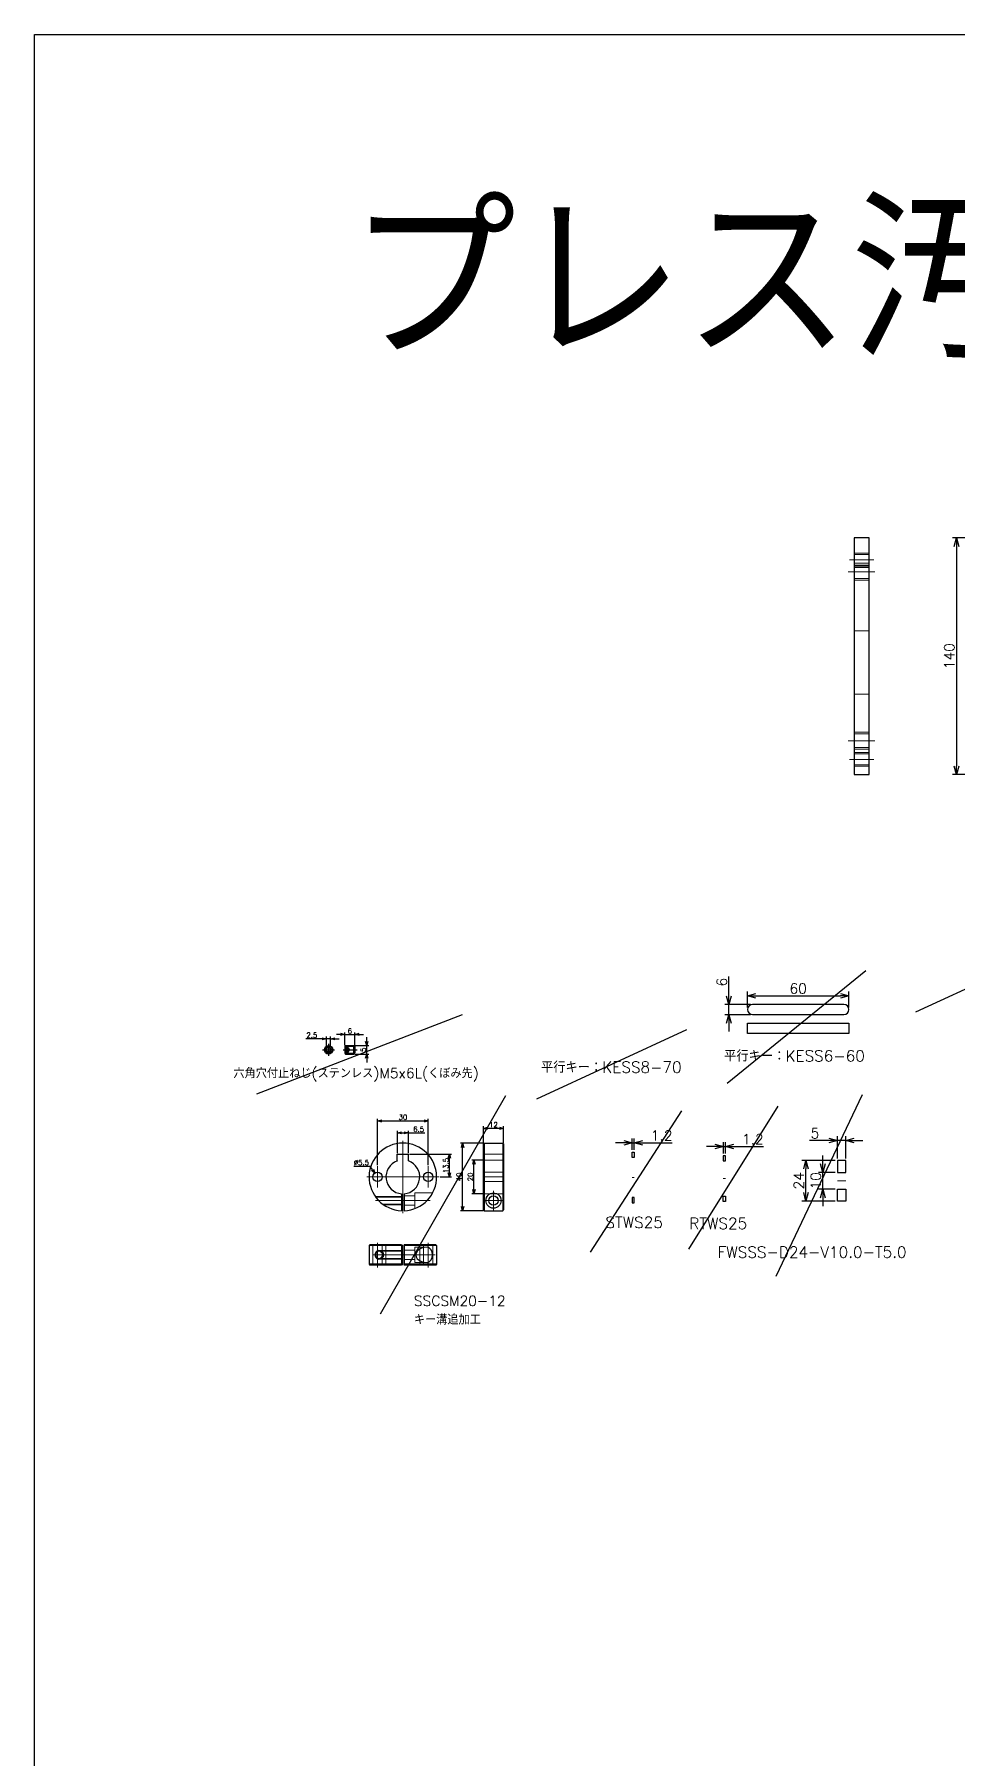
# Model space of a CAD drawing. Header units: millimetres. Extents: x 0 to 49006, y -7876 to 6995.
# Drawn here: x 23240 to 23785, y -1667 to -647 of the extents above; entities that cross this region are included whole.
import ezdxf

# ---------------------------------------------------------------- set-up
doc = ezdxf.new("R2010")
doc.units = ezdxf.units.MM
doc.header["$LTSCALE"] = 3.2
doc.header["$PDMODE"] = 99
doc.header["$PDSIZE"] = 1
doc.linetypes.add('CENTER2', pattern=[28.575, 19.05, -3.175, 3.175, -3.175])
doc.linetypes.add('HIDDEN', pattern=[9.525, 6.35, -3.175])
for name, color, linetype, lineweight in [('04_HIDDEN', 2, 'HIDDEN', 13), ('05_CENTER', 4, 'CENTER2', 13), ('07_TEXT', 3, 'Continuous', 13), ('08_DIM', 3, 'Continuous', 13)]:
    doc.layers.add(name, color=color, linetype=linetype, lineweight=lineweight)
doc.layers.add('10_DRAFT', color=8, linetype='Continuous', lineweight=0, plot=False)
doc.styles.add('KSS_TXT', font='txt.shx', dxfattribs={"bigfont": 'extfont2.shx'})
doc.dimstyles.new('KSS_DIM', dxfattribs={"dimscale": 12, "dimtxt": 3, "dimasz": 2.5, "dimexe": 1.25, "dimexo": 0.625, "dimtad": 1, "dimdsep": 46, "dimtxsty": 'KSS_TXT', "dimblk": 'OPEN30', "dimcen": 0, "dimazin": 2, "dimtfac": 0.75, "dimtmove": 0, "dimatfit": 3, "dimldrblk": 'OPEN30', "dimfxl": 1.25, "dimtolj": 1, "dimarcsym": 0})
doc.dimstyles.new('KSS_DIM$3', dxfattribs={"dimscale": 12, "dimtxt": 3, "dimasz": 2.5, "dimexe": 1.25, "dimexo": 0.625, "dimtad": 1, "dimtih": 1, "dimtoh": 1, "dimdsep": 46, "dimtxsty": 'KSS_TXT', "dimblk": 'OPEN30', "dimcen": 0, "dimazin": 2, "dimtfac": 0.75, "dimtofl": 0, "dimtmove": 0, "dimatfit": 3, "dimldrblk": 'OPEN30', "dimfxl": 1.25, "dimtolj": 1, "dimarcsym": 0})

# ---------------------------------------------------------------- blocks, each defined once
blk = doc.blocks.new('STWS25a_1_1')
at = {"color": 0}
for points in [[(0, 11.9), (-1.2, 11.9), (-1.2, 15), (0, 15)], [(0, -11.9), (-1.2, -11.9), (-1.2, -15), (0, -15)]]:
    blk.add_lwpolyline(points, close=True, dxfattribs=at)
at = {"layer": '10_DRAFT'}
blk.add_line((-1.2, 0), (0, 0), dxfattribs=at)
blk = doc.blocks.new('SCSM 20-12a_1_1')
at = {"color": 0}
for p, q in [((-3.3, 9.5), (-3.3, 13.5)), ((-3.3, 13.5), (3.2, 13.5)), ((3.2, 13.5), (3.2, 9.5)), ((-0.8, -10), (-0.8, -20)), ((0.8, -10), (0.8, -20))]:
    blk.add_line(p, q, dxfattribs=at)
for centre in [(-15, 0), (15, 0)]:
    blk.add_circle(centre, 2.75, dxfattribs=at)
for radius, start, end in [(20, 272.1491, 267.8509), (10, 108.9656, 265.6988), (10, 274.3012, 71.0344)]:
    blk.add_arc((0, 0), radius, start, end, dxfattribs=at)
at = {"layer": '04_HIDDEN', "color": 0}
for p, q in [((7, -9.5), (17.6, -9.5)), ((7, -9.5), (7, -18.5)), ((-16.4, -11.5), (-0.8, -11.5)), ((-16.1, -11.9), (-0.8, -11.9)), ((-11.9, -16.1), (-0.8, -16.1)), ((-11.3, -16.5), (-0.8, -16.5)), ((0.8, -11.2), (7, -11.2)), ((0.8, -16.8), (7, -16.8)), ((7, -18.5), (7.6, -18.5))]:
    blk.add_line(p, q, dxfattribs=at)
at = {"layer": '05_CENTER', "color": 0}
for p, q in [((0, 21.4), (0, -21.4)), ((-21.4, 0), (21.4, 0)), ((-15, 6.3), (-15, -6.3)), ((15, 6.3), (15, -6.3)), ((-16.2, -14), (16.2, -14))]:
    blk.add_line(p, q, dxfattribs=at)
blk = doc.blocks.new('SCSM 20-12c_1_1')
at = {"color": 0}
for p, q in [((-20, -0.5), (-19.5, 0)), ((-0.8, 0), (-19.5, 0)), ((-0.8, 0), (-0.8, -12)), ((19.5, 0), (0.7, 0)), ((0.7, 0), (0.7, -12)), ((19.5, 0), (20, -0.5)), ((-20, -0.5), (-20, -11.5)), ((-0.8, -0.5), (-20, -0.5)), ((20, -0.5), (0.7, -0.5)), ((20, -0.5), (20, -11.5)), ((-20, -11.5), (-19.5, -12)), ((-0.8, -11.5), (-20, -11.5)), ((-0.8, -12), (-19.5, -12)), ((20, -11.5), (0.7, -11.5)), ((19.5, -12), (0.7, -12)), ((20, -11.5), (19.5, -12))]:
    blk.add_line(p, q, dxfattribs=at)
for centre, major_axis, ratio, start_param, end_param in [((-14.3, -6), (0, 2.5), 0.832084, 6.283185, 9.424778), ((-14.3, -6), (0, 2.1), 0.853169, 6.283185, 9.424778), ((-14.3, -6), (-2.98, 0), 0.838869, 7.853982, 10.995574), ((-14.3, -6), (-2.42, 0), 0.868716, 7.853982, 10.995574), ((14.3, -6), (-6.68, 0), 0.673298, 4.712389, 7.853982), ((14.3, -6), (0, 4.5), 0.73708, 3.141593, 6.283185)]:
    blk.add_ellipse(centre, major_axis=major_axis, ratio=ratio, start_param=start_param, end_param=end_param, dxfattribs=at)
at = {"layer": '04_HIDDEN', "color": 0}
for p, q in [((-17.8, 0), (-17.8, -12)), ((-12.2, 0), (-12.2, -12)), ((-10.5, 0), (-10, -0.5)), ((10, -0.5), (10.5, 0)), ((12.2, 0), (12.2, -12)), ((17.7, 0), (17.7, -12)), ((-14.3, -3.5), (-0.8, -3.5)), ((-14.3, -3.9), (-0.8, -3.9)), ((-14.3, -8.1), (-0.8, -8.1)), ((-14.3, -8.5), (-0.8, -8.5)), ((-10, -0.5), (-10, -11.5)), ((0.7, -3.3), (7, -3.3)), ((0.7, -8.8), (7, -8.8)), ((7, -1.5), (14.3, -1.5)), ((7, -1.5), (7, -10.5)), ((10, -0.5), (10, -11.5)), ((-10, -11.5), (-10.5, -12)), ((-10.2, -11.8), (-10.2, -11.8)), ((-10.1, -11.6), (-10.1, -11.6)), ((7, -10.5), (14.3, -10.5)), ((10.5, -12), (10, -11.5))]:
    blk.add_line(p, q, dxfattribs=at)
at = {"layer": '05_CENTER', "color": 0}
for p, q in [((-15, 1.1), (-15, -13.5)), ((15, 1.1), (15, -13.5)), ((-17.4, -6), (19.1, -6))]:
    blk.add_line(p, q, dxfattribs=at)
at = {"layer": '10_DRAFT'}
blk.add_line((0, 0), (0, -12), dxfattribs=at)
blk = doc.blocks.new('_Open30')
at = {"color": 0, "linetype": 'ByBlock', "lineweight": -2}
for p, q in [((-1, 0.27), (0, 0)), ((0, 0), (-1, -0.27)), ((0, 0), (-1, 0))]:
    blk.add_line(p, q, dxfattribs=at)
blk = doc.blocks.new('*D937')
at = {"layer": '08_DIM', "color": 0, "lineweight": -2, "transparency": 16777216}
for p, q in [((23454.4, -1309.1), (23454.4, -1295.9)), ((23456.9, -1297.1), (23458.4, -1297.1)), ((23460.9, -1309.1), (23460.9, -1295.9)), ((23460.9, -1297.1), (23470.7, -1297.1))]:
    blk.add_line(p, q, dxfattribs=at)
at = {"layer": 'Defpoints', "color": 0, "transparency": 16777216}
for p in [(23460.9, -1297.1), (23454.4, -1309.7), (23460.9, -1309.7)]:
    blk.add_point(p, dxfattribs=at)
at = {"layer": '08_DIM', "color": 0, "lineweight": -2, "transparency": 16777216, "xscale": 2.5, "yscale": 2.5, "zscale": 2.5, "rotation": 180}
blk.add_blockref('_Open30', (23454.4, -1297.1), dxfattribs=at)
at = {"layer": '08_DIM', "color": 0, "lineweight": -2, "transparency": 16777216, "xscale": 2.5, "yscale": 2.5, "zscale": 2.5}
blk.add_blockref('_Open30', (23460.9, -1297.1), dxfattribs=at)
at = {"layer": '08_DIM', "color": 0, "transparency": 16777216, "insert": (23467, -1295), "char_height": 3, "attachment_point": 5, "style": 'KSS_TXT'}
blk.add_mtext('\\A1;6.5', dxfattribs=at)
blk = doc.blocks.new('*D938')
at = {"layer": '08_DIM', "color": 0, "lineweight": -2, "transparency": 16777216}
for p, q in [((23505.1, -1313.2), (23498.5, -1313.2)), ((23499.7, -1330.7), (23499.7, -1315.7)), ((23505.1, -1333.2), (23498.5, -1333.2))]:
    blk.add_line(p, q, dxfattribs=at)
at = {"layer": 'Defpoints', "color": 0, "transparency": 16777216}
for p in [(23499.7, -1313.2), (23505.8, -1313.2), (23505.8, -1333.2)]:
    blk.add_point(p, dxfattribs=at)
at = {"layer": '08_DIM', "color": 0, "lineweight": -2, "transparency": 16777216, "xscale": 2.5, "yscale": 2.5, "zscale": 2.5}
for p, rotation in [((23499.7, -1313.2), 90), ((23499.7, -1333.2), 270)]:
    blk.add_blockref('_Open30', p, dxfattribs=dict(at, rotation=rotation))
at = {"layer": '08_DIM', "color": 0, "transparency": 16777216, "insert": (23497.6, -1323.2), "char_height": 3, "attachment_point": 5, "rotation": 90, "style": 'KSS_TXT'}
blk.add_mtext('\\A1;20', dxfattribs=at)
blk = doc.blocks.new('*D939')
at = {"layer": '08_DIM', "color": 0, "lineweight": -2, "transparency": 16777216}
for p, q in [((23505.1, -1303.2), (23491.7, -1303.2)), ((23493, -1340.7), (23493, -1305.7)), ((23505.1, -1343.2), (23491.7, -1343.2))]:
    blk.add_line(p, q, dxfattribs=at)
at = {"layer": 'Defpoints', "color": 0, "transparency": 16777216}
for p in [(23493, -1303.2), (23505.8, -1303.2), (23505.8, -1343.2)]:
    blk.add_point(p, dxfattribs=at)
at = {"layer": '08_DIM', "color": 0, "lineweight": -2, "transparency": 16777216, "xscale": 2.5, "yscale": 2.5, "zscale": 2.5}
for p, rotation in [((23493, -1303.2), 90), ((23493, -1343.2), 270)]:
    blk.add_blockref('_Open30', p, dxfattribs=dict(at, rotation=rotation))
at = {"layer": '08_DIM', "color": 0, "transparency": 16777216, "insert": (23490.9, -1323.2), "char_height": 3, "attachment_point": 5, "rotation": 90, "style": 'KSS_TXT'}
blk.add_mtext('\\A1;40', dxfattribs=at)
blk = doc.blocks.new('*D940')
at = {"layer": '08_DIM', "color": 0, "lineweight": -2, "transparency": 16777216}
for p, q in [((23505.3, -1303.1), (23505.3, -1293.2)), ((23514.8, -1294.5), (23507.8, -1294.5)), ((23517.3, -1303.1), (23517.3, -1293.2))]:
    blk.add_line(p, q, dxfattribs=at)
at = {"layer": 'Defpoints', "color": 0, "transparency": 16777216}
for p in [(23505.3, -1294.5), (23505.3, -1303.7), (23517.3, -1303.7)]:
    blk.add_point(p, dxfattribs=at)
at = {"layer": '08_DIM', "color": 0, "lineweight": -2, "transparency": 16777216, "xscale": 2.5, "yscale": 2.5, "zscale": 2.5, "rotation": 180}
blk.add_blockref('_Open30', (23505.3, -1294.5), dxfattribs=at)
at = {"layer": '08_DIM', "color": 0, "lineweight": -2, "transparency": 16777216, "xscale": 2.5, "yscale": 2.5, "zscale": 2.5}
blk.add_blockref('_Open30', (23517.3, -1294.5), dxfattribs=at)
at = {"layer": '08_DIM', "color": 0, "transparency": 16777216, "insert": (23511.3, -1292.3), "char_height": 3, "attachment_point": 5, "style": 'KSS_TXT'}
blk.add_mtext('\\A1;12', dxfattribs=at)
blk = doc.blocks.new('*D941')
at = {"layer": '08_DIM', "color": 0, "lineweight": -2, "transparency": 16777216}
for p in [(23428.6, -1316.9), (23439.6, -1318.9)]:
    blk.add_line(p, (23438.2, -1316.9), dxfattribs=at)
at = {"layer": 'Defpoints', "color": 0, "transparency": 16777216}
for p in [(23441.1, -1321), (23444.2, -1325.5)]:
    blk.add_point(p, dxfattribs=at)
at = {"layer": '08_DIM', "color": 0, "lineweight": -2, "transparency": 16777216, "xscale": 2.5, "yscale": 2.5, "zscale": 2.5, "rotation": 304.9963111669105}
blk.add_blockref('_Open30', (23441.1, -1321), dxfattribs=at)
at = {"layer": '08_DIM', "color": 0, "transparency": 16777216, "insert": (23433.1, -1314.7), "char_height": 3, "attachment_point": 5, "style": 'KSS_TXT'}
blk.add_mtext('\\A1;%%C5.5', dxfattribs=at)
blk = doc.blocks.new('*D942')
at = {"layer": '08_DIM', "color": 0, "lineweight": -2, "transparency": 16777216}
for p, q in [((23442.7, -1316.3), (23442.7, -1288.8)), ((23445.2, -1290.1), (23470.2, -1290.1)), ((23472.7, -1316.3), (23472.7, -1288.8))]:
    blk.add_line(p, q, dxfattribs=at)
at = {"layer": 'Defpoints', "color": 0, "transparency": 16777216}
for p in [(23472.7, -1290.1), (23442.7, -1316.9), (23472.7, -1316.9)]:
    blk.add_point(p, dxfattribs=at)
at = {"layer": '08_DIM', "color": 0, "lineweight": -2, "transparency": 16777216, "xscale": 2.5, "yscale": 2.5, "zscale": 2.5, "rotation": 180}
blk.add_blockref('_Open30', (23442.7, -1290.1), dxfattribs=at)
at = {"layer": '08_DIM', "color": 0, "lineweight": -2, "transparency": 16777216, "xscale": 2.5, "yscale": 2.5, "zscale": 2.5}
blk.add_blockref('_Open30', (23472.7, -1290.1), dxfattribs=at)
at = {"layer": '08_DIM', "color": 0, "transparency": 16777216, "insert": (23457.7, -1287.9), "char_height": 3, "attachment_point": 5, "style": 'KSS_TXT'}
blk.add_mtext('\\A1;30', dxfattribs=at)
blk = doc.blocks.new('*D943')
at = {"layer": '08_DIM', "color": 0, "lineweight": -2, "transparency": 16777216}
for p, q in [((23461.5, -1309.7), (23486.5, -1309.7)), ((23485.2, -1320.7), (23485.2, -1312.2)), ((23479.7, -1323.2), (23486.5, -1323.2))]:
    blk.add_line(p, q, dxfattribs=at)
at = {"layer": 'Defpoints', "color": 0, "transparency": 16777216}
for p in [(23460.9, -1309.7), (23485.2, -1309.7), (23479, -1323.2)]:
    blk.add_point(p, dxfattribs=at)
at = {"layer": '08_DIM', "color": 0, "lineweight": -2, "transparency": 16777216, "xscale": 2.5, "yscale": 2.5, "zscale": 2.5}
for p, rotation in [((23485.2, -1309.7), 90), ((23485.2, -1323.2), 270)]:
    blk.add_blockref('_Open30', p, dxfattribs=dict(at, rotation=rotation))
at = {"layer": '08_DIM', "color": 0, "transparency": 16777216, "insert": (23483.1, -1316.5), "char_height": 3, "attachment_point": 5, "rotation": 90, "style": 'KSS_TXT'}
blk.add_mtext('\\A1;13.5', dxfattribs=at)
blk = doc.blocks.new('SCSM 20-12b_1_1')
at = {"color": 0}
for p, q in [((0, 19.5), (0.5, 20)), ((0, 19.5), (0, -19.5)), ((0.5, 20), (0.5, -20)), ((0.5, 20), (11.5, 20)), ((11.5, 20), (11.5, -20)), ((11.5, 20), (12, 19.5)), ((12, 19.5), (12, -19.5)), ((0.5, -20), (0, -19.5)), ((0.5, -20), (11.5, -20)), ((11.5, -20), (12, -19.5))]:
    blk.add_line(p, q, dxfattribs=at)
for radius in [4.5, 2.75]:
    blk.add_circle((6, -14), radius, dxfattribs=at)
at = {"layer": '04_HIDDEN', "color": 0}
for p, q in [((0, 13.5), (12, 13.5)), ((0.5, 10), (0, 10.5)), ((12, 10.5), (11.5, 10)), ((0, 2.8), (12, 2.8)), ((0.5, 10), (11.5, 10)), ((0, -2.8), (12, -2.8)), ((0, -10.5), (0.5, -10)), ((0.5, -10), (11.5, -10)), ((11.5, -10), (12, -10.5)), ((11.6, -10.1), (11.6, -10.1)), ((11.8, -10.2), (11.8, -10.2))]:
    blk.add_line(p, q, dxfattribs=at)
at = {"layer": '05_CENTER', "color": 0}
for p, q in [((6, -8.2), (6, -19.8)), ((0.2, -14), (11.8, -14))]:
    blk.add_line(p, q, dxfattribs=at)
at = {"layer": '10_DRAFT'}
blk.add_line((0, 0), (12, 0), dxfattribs=at)
blk = doc.blocks.new('*D960')
at = {"layer": '08_DIM', "color": 0, "lineweight": -2, "transparency": 16777216}
for p, q in [((23588.4, -1303), (23583.4, -1303)), ((23593.4, -1307.2), (23593.4, -1300.5)), ((23593.4, -1303), (23594.6, -1303)), ((23594.6, -1307.2), (23594.6, -1300.5)), ((23599.6, -1303), (23617.1, -1303))]:
    blk.add_line(p, q, dxfattribs=at)
at = {"layer": 'Defpoints', "color": 0, "transparency": 16777216}
for p in [(23594.6, -1303), (23593.4, -1308.5), (23594.6, -1308.5)]:
    blk.add_point(p, dxfattribs=at)
at = {"layer": '08_DIM', "color": 0, "lineweight": -2, "transparency": 16777216, "xscale": 5, "yscale": 5, "zscale": 5}
blk.add_blockref('_Open30', (23593.4, -1303), dxfattribs=at)
at = {"layer": '08_DIM', "color": 0, "lineweight": -2, "transparency": 16777216, "xscale": 5, "yscale": 5, "zscale": 5, "rotation": 180}
blk.add_blockref('_Open30', (23594.6, -1303), dxfattribs=at)
at = {"layer": '08_DIM', "color": 0, "transparency": 16777216, "insert": (23610.8, -1298.7), "char_height": 6, "attachment_point": 5, "style": 'KSS_TXT'}
blk.add_mtext('\\A1;1.2', dxfattribs=at)
blk = doc.blocks.new('A$C55D113C0_1_1')
at = {"color": 0}
blk.add_lwpolyline([(-130, 0), (10, 0), (10, 9), (-130, 9)], close=True, dxfattribs=at)
at = {"layer": '04_HIDDEN', "color": 8}
for p, q in [((-121, 9), (-121, 0)), ((-120.3, 9), (-120.3, 0)), ((-113.8, 9), (-113.8, 0)), ((-113, 9), (-113, 0)), ((-3, 9), (-3, 0)), ((-2.3, 9), (-2.3, 0)), ((4.2, 9), (4.2, 0)), ((5, 9), (5, 0))]:
    blk.add_line(p, q, dxfattribs=at)
at = {"layer": '04_HIDDEN'}
for p, q in [((-115, 9), (-115, 0)), ((-114, 9), (-114, 0)), ((-106, 9), (-106, 0)), ((-105, 9), (-105, 0)), ((-15, 9), (-15, 0)), ((-14, 9), (-14, 0)), ((-6, 9), (-6, 0)), ((-5, 9), (-5, 0))]:
    blk.add_line(p, q, dxfattribs=at)
at = {"layer": '04_HIDDEN', "color": 9}
for p, q in [((-112.5, 0), (-112.5, 9)), ((-37.5, 0), (-37.5, 9))]:
    blk.add_line(p, q, dxfattribs=at)
at = {"layer": '05_CENTER', "color": 8}
for p, q in [((-117, 11.7), (-117, -2.7)), ((1, 11.7), (1, -2.7))]:
    blk.add_line(p, q, dxfattribs=at)
at = {"layer": '05_CENTER'}
for p, q in [((-110, 12.4), (-110, -3.4)), ((-10, 12.4), (-10, -3.4))]:
    blk.add_line(p, q, dxfattribs=at)
at = {"layer": '10_DRAFT'}
blk.add_line((-75, 0), (-75, 9), dxfattribs=at)
blk = doc.blocks.new('*D969')
at = {"layer": '08_DIM', "color": 0, "lineweight": -2, "transparency": 16777216}
for p, q in [((23825.2, -945.1), (23782.8, -945.1)), ((23785.3, -950.1), (23785.3, -1080.1)), ((23825.2, -1085.1), (23782.8, -1085.1))]:
    blk.add_line(p, q, dxfattribs=at)
at = {"layer": 'Defpoints', "color": 0, "transparency": 16777216}
for p in [(23826.5, -945.1), (23785.3, -1085.1), (23826.5, -1085.1)]:
    blk.add_point(p, dxfattribs=at)
at = {"layer": '08_DIM', "color": 0, "lineweight": -2, "transparency": 16777216, "xscale": 5, "yscale": 5, "zscale": 5}
for p, rotation in [((23785.3, -945.1), 90), ((23785.3, -1085.1), 270)]:
    blk.add_blockref('_Open30', p, dxfattribs=dict(at, rotation=rotation))
at = {"layer": '08_DIM', "color": 0, "transparency": 16777216, "insert": (23781, -1015.1), "char_height": 6, "attachment_point": 5, "rotation": 90, "style": 'KSS_TXT'}
blk.add_mtext('\\A1;140', dxfattribs=at)
blk = doc.blocks.new('*D984')
at = {"layer": '08_DIM', "color": 0, "lineweight": -2, "transparency": 16777216}
for p, q in [((23661.6, -1222.9), (23661.6, -1213.5)), ((23666.6, -1216), (23716.6, -1216)), ((23721.6, -1222.9), (23721.6, -1213.5))]:
    blk.add_line(p, q, dxfattribs=at)
at = {"layer": 'Defpoints', "color": 0, "transparency": 16777216}
for p in [(23721.6, -1216), (23661.6, -1224.2), (23721.6, -1224.2)]:
    blk.add_point(p, dxfattribs=at)
at = {"layer": '08_DIM', "color": 0, "lineweight": -2, "transparency": 16777216, "xscale": 5, "yscale": 5, "zscale": 5, "rotation": 180}
blk.add_blockref('_Open30', (23661.6, -1216), dxfattribs=at)
at = {"layer": '08_DIM', "color": 0, "lineweight": -2, "transparency": 16777216, "xscale": 5, "yscale": 5, "zscale": 5}
blk.add_blockref('_Open30', (23721.6, -1216), dxfattribs=at)
at = {"layer": '08_DIM', "color": 0, "transparency": 16777216, "insert": (23691.6, -1211.7), "char_height": 6, "attachment_point": 5, "style": 'KSS_TXT'}
blk.add_mtext('\\A1;60', dxfattribs=at)
blk = doc.blocks.new('KESS6-60a_1_1')
at = {"color": 0}
blk.add_lwpolyline([(3, -3), (57, -3, 1), (57, 3), (3, 3, 1)], format="xyb", close=True, dxfattribs=at)
blk = doc.blocks.new('KESS6-60b_1_1')
at = {"color": 0}
blk.add_lwpolyline([(0, 6), (60, 6), (60, 0), (0, 0)], close=True, dxfattribs=at)
blk = doc.blocks.new('*D996')
at = {"layer": '08_DIM', "color": 0, "lineweight": -2, "transparency": 16777216}
for p, q in [((23420.8, -1238.9), (23418.3, -1238.9)), ((23423.3, -1245.3), (23423.3, -1237.7)), ((23423.3, -1238.9), (23429.3, -1238.9)), ((23429.3, -1245.6), (23429.3, -1237.7)), ((23431.8, -1238.9), (23434.3, -1238.9))]:
    blk.add_line(p, q, dxfattribs=at)
at = {"layer": 'Defpoints', "color": 0, "transparency": 16777216}
for p in [(23429.3, -1238.9), (23423.3, -1245.9), (23429.3, -1246.3)]:
    blk.add_point(p, dxfattribs=at)
at = {"layer": '08_DIM', "color": 0, "lineweight": -2, "transparency": 16777216, "xscale": 2.5, "yscale": 2.5, "zscale": 2.5}
blk.add_blockref('_Open30', (23423.3, -1238.9), dxfattribs=at)
at = {"layer": '08_DIM', "color": 0, "lineweight": -2, "transparency": 16777216, "xscale": 2.5, "yscale": 2.5, "zscale": 2.5, "rotation": 180}
blk.add_blockref('_Open30', (23429.3, -1238.9), dxfattribs=at)
at = {"layer": '08_DIM', "color": 0, "transparency": 16777216, "insert": (23426.3, -1236.8), "char_height": 3, "attachment_point": 5, "style": 'KSS_TXT'}
blk.add_mtext('\\A1;6', dxfattribs=at)
blk = doc.blocks.new('*D997')
at = {"layer": '08_DIM', "color": 0, "lineweight": -2, "transparency": 16777216}
for p, q in [((23436.3, -1243), (23436.3, -1240.5)), ((23429.2, -1245.5), (23437.5, -1245.5)), ((23429.2, -1250.5), (23437.5, -1250.5)), ((23436.3, -1250.5), (23436.3, -1245.5)), ((23436.3, -1253), (23436.3, -1255.5))]:
    blk.add_line(p, q, dxfattribs=at)
at = {"layer": 'Defpoints', "color": 0, "transparency": 16777216}
for p in [(23428.6, -1245.5), (23428.6, -1250.5), (23436.3, -1245.5)]:
    blk.add_point(p, dxfattribs=at)
at = {"layer": '08_DIM', "color": 0, "lineweight": -2, "transparency": 16777216, "xscale": 2.5, "yscale": 2.5, "zscale": 2.5}
for p, rotation in [((23436.3, -1245.5), 270), ((23436.3, -1250.5), 90)]:
    blk.add_blockref('_Open30', p, dxfattribs=dict(at, rotation=rotation))
at = {"layer": '08_DIM', "color": 0, "transparency": 16777216, "insert": (23434.2, -1248), "char_height": 3, "attachment_point": 5, "rotation": 90, "style": 'KSS_TXT'}
blk.add_mtext('\\A1;5', dxfattribs=at)
blk = doc.blocks.new('*D998')
at = {"layer": '08_DIM', "color": 0, "lineweight": -2, "transparency": 16777216}
for p, q in [((23409.9, -1241.5), (23400.2, -1241.5)), ((23412.4, -1246.6), (23412.4, -1240.2)), ((23414.9, -1241.5), (23412.4, -1241.5)), ((23414.9, -1246.6), (23414.9, -1240.2)), ((23417.4, -1241.5), (23419.9, -1241.5))]:
    blk.add_line(p, q, dxfattribs=at)
at = {"layer": 'Defpoints', "color": 0, "transparency": 16777216}
for p in [(23412.4, -1241.5), (23412.4, -1247.2), (23414.9, -1247.2)]:
    blk.add_point(p, dxfattribs=at)
at = {"layer": '08_DIM', "color": 0, "lineweight": -2, "transparency": 16777216, "xscale": 2.5, "yscale": 2.5, "zscale": 2.5}
blk.add_blockref('_Open30', (23412.4, -1241.5), dxfattribs=at)
at = {"layer": '08_DIM', "color": 0, "lineweight": -2, "transparency": 16777216, "xscale": 2.5, "yscale": 2.5, "zscale": 2.5, "rotation": 180}
blk.add_blockref('_Open30', (23414.9, -1241.5), dxfattribs=at)
at = {"layer": '08_DIM', "color": 0, "transparency": 16777216, "insert": (23403.8, -1239.3), "char_height": 3, "attachment_point": 5, "style": 'KSS_TXT'}
blk.add_mtext('\\A1;2.5', dxfattribs=at)
blk = doc.blocks.new('MSSF5-6a_1_1')
at = {"color": 0, "linetype": 'CENTER2'}
for p, q in [((-3.5, 0), (3.5, 0)), ((0, 3.5), (0, -3.5))]:
    blk.add_line(p, q, dxfattribs=at)
at = {"color": 0}
for p, q in [((0, 1.4), (-1.2, 0.7)), ((-1.2, 0.7), (-1.2, -0.7)), ((1.2, 0.7), (0, 1.4)), ((1.2, -0.7), (1.2, 0.7)), ((-1.2, -0.7), (0, -1.4)), ((0, -1.4), (1.2, -0.7))]:
    blk.add_line(p, q, dxfattribs=at)
for radius in [2.5, 2.07, 1.44]:
    blk.add_circle((0, 0), radius, dxfattribs=at)
blk = doc.blocks.new('MSSF5-6b_1_1')
at = {"color": 0, "linetype": 'CENTER2'}
blk.add_line((-7, 0), (1.2, 0), dxfattribs=at)
at = {"color": 0}
for p, q in [((-6, 2.1), (-5.6, 2.5)), ((-6, 2.1), (-0.3, 2.1)), ((-6, 2.1), (-6, -2.1)), ((-5.6, 2.5), (-0.7, 2.5)), ((-5.6, -2.5), (-5.6, 2.5)), ((-0.7, 2.5), (0, 1.8)), ((-0.7, -2.5), (-0.7, 2.5)), ((0, 1.8), (0, -1.8)), ((-6, -2.1), (-0.3, -2.1)), ((-6, -2.1), (-5.6, -2.5)), ((-5.6, -2.5), (-0.7, -2.5)), ((-3.7, -2.1), (-3.7, -2.1)), ((-1.4, -2.1), (-1.4, -2.1)), ((-0.7, -2.5), (0, -1.8))]:
    blk.add_line(p, q, dxfattribs=at)
at = {"color": 0, "linetype": 'HIDDEN'}
for p, q in [((-6, 1.4), (-4, 1.4)), ((-6, 0.7), (-4, 0.7)), ((-4, 1.4), (-3.2, 0)), ((-4, 1.4), (-4, -1.4)), ((-4, -1.4), (-3.2, 0)), ((-6, -0.7), (-4, -0.7)), ((-6, -1.4), (-4, -1.4))]:
    blk.add_line(p, q, dxfattribs=at)
blk = doc.blocks.new('RTWS25b_1_1')
at = {"color": 0}
for points in [[(0, 13.5), (-1.2, 13.5), (-1.2, 10.5), (0, 10.5)], [(0, -13.5), (-1.2, -13.5), (-1.2, -10.5), (0, -10.5)]]:
    blk.add_lwpolyline(points, close=True, dxfattribs=at)
at = {"layer": '10_DRAFT'}
blk.add_line((0, 0), (-1.2, 0), dxfattribs=at)
blk = doc.blocks.new('*D1102')
at = {"layer": '08_DIM', "color": 0, "lineweight": -2, "transparency": 16777216}
for p, q in [((23647.3, -1309.4), (23647.3, -1302.7)), ((23648.5, -1309.4), (23648.5, -1302.7)), ((23642.3, -1305.2), (23637.3, -1305.2)), ((23647.3, -1305.2), (23648.5, -1305.2)), ((23653.5, -1305.2), (23671, -1305.2))]:
    blk.add_line(p, q, dxfattribs=at)
at = {"layer": 'Defpoints', "color": 0, "transparency": 16777216}
for p in [(23647.3, -1310.7), (23648.5, -1305.2), (23648.5, -1310.7)]:
    blk.add_point(p, dxfattribs=at)
at = {"layer": '08_DIM', "color": 0, "lineweight": -2, "transparency": 16777216, "xscale": 5, "yscale": 5, "zscale": 5}
blk.add_blockref('_Open30', (23647.3, -1305.2), dxfattribs=at)
at = {"layer": '08_DIM', "color": 0, "lineweight": -2, "transparency": 16777216, "xscale": 5, "yscale": 5, "zscale": 5, "rotation": 180}
blk.add_blockref('_Open30', (23648.5, -1305.2), dxfattribs=at)
at = {"layer": '08_DIM', "color": 0, "transparency": 16777216, "insert": (23664.7, -1300.9), "char_height": 6, "attachment_point": 5, "style": 'KSS_TXT'}
blk.add_mtext('\\A1;1.2', dxfattribs=at)
blk = doc.blocks.new('*D1107')
at = {"layer": '08_DIM', "color": 0, "lineweight": -2, "transparency": 16777216}
for p, q in [((23706.2, -1315.5), (23706.2, -1310.5)), ((23713.5, -1320.5), (23703.7, -1320.5)), ((23706.2, -1330.5), (23706.2, -1320.5)), ((23713.5, -1330.5), (23703.7, -1330.5)), ((23706.2, -1335.5), (23706.2, -1340.5))]:
    blk.add_line(p, q, dxfattribs=at)
at = {"layer": 'Defpoints', "color": 0, "transparency": 16777216}
for p in [(23706.2, -1320.5), (23714.8, -1320.5), (23714.8, -1330.5)]:
    blk.add_point(p, dxfattribs=at)
at = {"layer": '08_DIM', "color": 0, "lineweight": -2, "transparency": 16777216, "xscale": 5, "yscale": 5, "zscale": 5}
for p, rotation in [((23706.2, -1320.5), 270), ((23706.2, -1330.5), 90)]:
    blk.add_blockref('_Open30', p, dxfattribs=dict(at, rotation=rotation))
at = {"layer": '08_DIM', "color": 0, "transparency": 16777216, "insert": (23702, -1325.5), "char_height": 6, "attachment_point": 5, "rotation": 90, "style": 'KSS_TXT'}
blk.add_mtext('\\A1;10', dxfattribs=at)
blk = doc.blocks.new('*D1108')
at = {"layer": '08_DIM', "color": 0, "lineweight": -2, "transparency": 16777216}
for p, q in [((23713.5, -1313.5), (23693.7, -1313.5)), ((23696.2, -1332.5), (23696.2, -1318.5)), ((23713.5, -1337.5), (23693.7, -1337.5))]:
    blk.add_line(p, q, dxfattribs=at)
at = {"layer": 'Defpoints', "color": 0, "transparency": 16777216}
for p in [(23696.2, -1313.5), (23714.8, -1313.5), (23714.8, -1337.5)]:
    blk.add_point(p, dxfattribs=at)
at = {"layer": '08_DIM', "color": 0, "lineweight": -2, "transparency": 16777216, "xscale": 5, "yscale": 5, "zscale": 5}
for p, rotation in [((23696.2, -1313.5), 90), ((23696.2, -1337.5), 270)]:
    blk.add_blockref('_Open30', p, dxfattribs=dict(at, rotation=rotation))
at = {"layer": '08_DIM', "color": 0, "transparency": 16777216, "insert": (23692, -1325.5), "char_height": 6, "attachment_point": 5, "rotation": 90, "style": 'KSS_TXT'}
blk.add_mtext('\\A1;24', dxfattribs=at)
blk = doc.blocks.new('*D1109')
at = {"layer": '08_DIM', "color": 0, "lineweight": -2, "transparency": 16777216}
for p, q in [((23709.8, -1301.6), (23698.3, -1301.6)), ((23714.8, -1312.3), (23714.8, -1299.1)), ((23719.8, -1301.6), (23714.8, -1301.6)), ((23719.8, -1312.3), (23719.8, -1299.1)), ((23724.8, -1301.6), (23729.8, -1301.6))]:
    blk.add_line(p, q, dxfattribs=at)
at = {"layer": 'Defpoints', "color": 0, "transparency": 16777216}
for p in [(23714.8, -1301.6), (23714.8, -1313.5), (23719.8, -1313.5)]:
    blk.add_point(p, dxfattribs=at)
at = {"layer": '08_DIM', "color": 0, "lineweight": -2, "transparency": 16777216, "xscale": 5, "yscale": 5, "zscale": 5}
blk.add_blockref('_Open30', (23714.8, -1301.6), dxfattribs=at)
at = {"layer": '08_DIM', "color": 0, "lineweight": -2, "transparency": 16777216, "xscale": 5, "yscale": 5, "zscale": 5, "rotation": 180}
blk.add_blockref('_Open30', (23719.8, -1301.6), dxfattribs=at)
at = {"layer": '08_DIM', "color": 0, "transparency": 16777216, "insert": (23701.5, -1297.4), "char_height": 6, "attachment_point": 5, "style": 'KSS_TXT'}
blk.add_mtext('\\A1;5', dxfattribs=at)
blk = doc.blocks.new('FWSSS-D24-V10.0-T8.0a_1_1')
at = {"color": 0}
for points in [[(0, 12), (-5, 12), (-5, 5), (0, 5)], [(0, -12), (-5, -12), (-5, -5), (0, -5)]]:
    blk.add_lwpolyline(points, close=True, dxfattribs=at)
at = {"layer": '10_DRAFT'}
blk.add_line((-5, 0), (0, 0), dxfattribs=at)
blk = doc.blocks.new('*D1111')
at = {"layer": '08_DIM', "color": 0, "lineweight": -2, "transparency": 16777216}
for p, q in [((23650.6, -1216.2), (23650.6, -1204.7)), ((23663.4, -1221.2), (23648.1, -1221.2)), ((23650.6, -1227.2), (23650.6, -1221.2)), ((23663.4, -1227.2), (23648.1, -1227.2)), ((23650.6, -1232.2), (23650.6, -1237.2))]:
    blk.add_line(p, q, dxfattribs=at)
at = {"layer": 'Defpoints', "color": 0, "transparency": 16777216}
for p in [(23650.6, -1221.2), (23664.6, -1221.2), (23664.6, -1227.2)]:
    blk.add_point(p, dxfattribs=at)
at = {"layer": '08_DIM', "color": 0, "lineweight": -2, "transparency": 16777216, "xscale": 5, "yscale": 5, "zscale": 5}
for p, rotation in [((23650.6, -1221.2), 270), ((23650.6, -1227.2), 90)]:
    blk.add_blockref('_Open30', p, dxfattribs=dict(at, rotation=rotation))
at = {"layer": '08_DIM', "color": 0, "transparency": 16777216, "insert": (23646.4, -1207.9), "char_height": 6, "attachment_point": 5, "rotation": 90, "style": 'KSS_TXT'}
blk.add_mtext('\\A1;6', dxfattribs=at)

msp = doc.modelspace()

# ---------------------------------------------------------------- linework, layer by layer
at = {"color": 3}
for p, q in [((24502.999, -884.059), (23760.987, -1225.763)), ((23518.388, -1275.16), (23444.257, -1404.368))]:
    msp.add_line(p, q, dxfattribs=at)
for p, q in [((23731.692, -1201.306), (23649.504, -1267.993)), ((23492.758, -1227.372), (23371.145, -1274.321)), ((23625.456, -1236.111), (23536.714, -1277.18)), ((23622.566, -1284.04), (23568.45, -1367.742)), ((23679.62, -1281.363), (23626.7, -1365.875)), ((23729.361, -1274.596), (23678.265, -1382.076))]:
    msp.add_line(p, q)
msp.add_lwpolyline([(23239.66, -647.154), (24866.518, -647.154), (24866.518, -3835.438), (23239.66, -3835.438)], close=True, dxfattribs=at)

# ---------------------------------------------------------------- block references
at = {"rotation": 270}
msp.add_blockref('A$C55D113C0_1_1', (23724.619, -1075.1), dxfattribs=at)
at = {"color": 4}
for name, p in [('KESS6-60a_1_1', (23661.642, -1224.167)), ('KESS6-60b_1_1', (23661.642, -1238.245)), ('MSSF5-6a_1_1', (23413.697, -1247.968)), ('MSSF5-6b_1_1', (23429.326, -1247.968)), ('SCSM 20-12a_1_1', (23457.655, -1323.207)), ('SCSM 20-12b_1_1', (23505.261, -1323.207)), ('STWS25a_1_1', (23594.594, -1323.549)), ('RTWS25b_1_1', (23648.485, -1324.178)), ('FWSSS-D24-V10.0-T8.0a_1_1', (23719.776, -1325.525)), ('SCSM 20-12c_1_1', (23457.655, -1363.332))]:
    msp.add_blockref(name, p, dxfattribs=at)

# ---------------------------------------------------------------- texts
at = {"style": 'KSS_TXT'}
for s, height, p in [('平行キー：KESS6-60', 6.6, (23647.751, -1254.898)), ('六角穴付止ねじ(ステンレス)M5x6L(くぼみ先)', 6, (23357.387, -1264.753)), ('平行キー：KESS8-70', 6.6, (23539.366, -1261.581)), ('STWS25', 6.6, (23577.577, -1353.408)), ('RTWS25', 6.6, (23627.165, -1354.037)), ('FWSSS-D24-V10.0-T5.0', 6.6, (23643.943, -1371.011)), ('SSCSM20-12', 6, (23464.196, -1399.559))]:
    msp.add_text(s, height=height, dxfattribs=at).set_placement(p)
at = {"color": 6, "style": 'KSS_TXT'}
msp.add_text('キー溝追加工', height=6, dxfattribs=at).set_placement((23464.196, -1410.574))
at = {"layer": '07_TEXT', "style": 'KSS_TXT'}
msp.add_text('プレス汚泥カット', height=90, dxfattribs=at).set_placement((23425.659, -838.362))

# ---------------------------------------------------------------- dimensions: what is measured, and where the dimension line sits
at = {"layer": '08_DIM', "color": 1}
dim = msp.add_linear_dim(base=(23785.297, -1085.1), p1=(23826.469, -945.1), p2=(23826.469, -1085.1), angle=90, dimstyle='KSS_DIM', override={"dimscale": 2}, dxfattribs=at)
dim.commit()
dim.dimension.update_dxf_attribs({"geometry": '*D969', "text_midpoint": (23781.047, -1015.1)})
at = {"layer": '08_DIM'}
for base, p1, p2, override, picture, middle in [((23650.6, -1221.167), (23664.642, -1227.167), (23664.642, -1221.167), {"dimscale": 2}, '*D1111', (23646.35, -1207.917)), ((23436.299, -1245.468), (23428.576, -1250.468), (23428.576, -1245.468), {"dimscale": 1}, '*D997', (23434.172, -1247.968)), ((23492.975, -1303.207), (23505.761, -1343.207), (23505.761, -1303.207), {"dimscale": 1}, '*D939', (23490.85, -1323.207)), ((23499.745, -1313.207), (23505.761, -1333.207), (23505.761, -1313.207), {"dimscale": 1}, '*D938', (23497.62, -1323.207)), ((23696.24, -1313.525), (23714.776, -1337.525), (23714.776, -1313.525), {"dimscale": 2, "dimarcsym": 1}, '*D1108', (23691.99, -1325.525)), ((23706.2, -1320.525), (23714.776, -1330.525), (23714.776, -1320.525), {"dimscale": 2, "dimarcsym": 1}, '*D1107', (23701.95, -1325.525))]:
    dim = msp.add_linear_dim(base=base, p1=p1, p2=p2, angle=90, dimstyle='KSS_DIM', override=override, dxfattribs=at)
    dim.commit()
    dim.dimension.update_dxf_attribs({"geometry": picture, "text_midpoint": middle})
for base, p1, p2, override, picture, middle in [((23721.642, -1215.974), (23661.642, -1224.167), (23721.642, -1224.167), {"dimscale": 2}, '*D984', (23691.642, -1211.724)), ((23412.447, -1241.472), (23414.947, -1247.246), (23412.447, -1247.246), {"dimscale": 1}, '*D998', (23403.822, -1239.345)), ((23429.326, -1238.909), (23423.326, -1245.901), (23429.326, -1246.272), {"dimscale": 1}, '*D996', (23426.326, -1236.784)), ((23472.655, -1290.062), (23442.655, -1316.883), (23472.655, -1316.883), {"dimscale": 1}, '*D942', (23457.655, -1287.937)), ((23505.261, -1294.474), (23517.261, -1303.707), (23505.261, -1303.707), {"dimscale": 1}, '*D940', (23511.261, -1292.349)), ((23594.594, -1302.986), (23593.394, -1308.499), (23594.594, -1308.499), {"dimscale": 2, "dimarcsym": 1}, '*D960', (23610.844, -1298.736)), ((23714.776, -1301.644), (23719.776, -1313.525), (23714.776, -1313.525), {"dimscale": 2, "dimarcsym": 1}, '*D1109', (23701.526, -1297.39)), ((23648.485, -1305.165), (23647.285, -1310.678), (23648.485, -1310.678), {"dimscale": 2, "dimarcsym": 1}, '*D1102', (23664.735, -1300.915))]:
    dim = msp.add_linear_dim(base=base, p1=p1, p2=p2, dimstyle='KSS_DIM', override=override, dxfattribs=at)
    dim.commit()
    dim.dimension.update_dxf_attribs({"geometry": picture, "text_midpoint": middle})
at = {"layer": '08_DIM', "color": 6}
dim = msp.add_linear_dim(base=(23460.905, -1297.121), p1=(23454.405, -1309.707), p2=(23460.905, -1309.707), dimstyle='KSS_DIM', override={"dimscale": 1}, dxfattribs=at)
dim.commit()
dim.dimension.update_dxf_attribs({"geometry": '*D937', "text_midpoint": (23467.04, -1294.994)})
at = {"layer": '08_DIM'}
dim = msp.add_diameter_dim_2p(p1=(23444.232, -1325.46), p2=(23441.078, -1320.954), dimstyle='KSS_DIM$3', override={"dimscale": 1, "dimpost": '%%C<>'}, dxfattribs=at)
dim.commit()
dim.dimension.update_dxf_attribs({"geometry": '*D941', "text_midpoint": (23433.075, -1314.729)})
at = {"layer": '08_DIM', "color": 6}
dim = msp.add_linear_dim(base=(23485.23, -1309.707), p1=(23479.038, -1323.207), p2=(23460.905, -1309.707), angle=90, dimstyle='KSS_DIM', override={"dimscale": 1}, dxfattribs=at)
dim.commit()
dim.dimension.update_dxf_attribs({"geometry": '*D943', "text_midpoint": (23483.103, -1316.457)})

doc.saveas('drawing.dxf')
